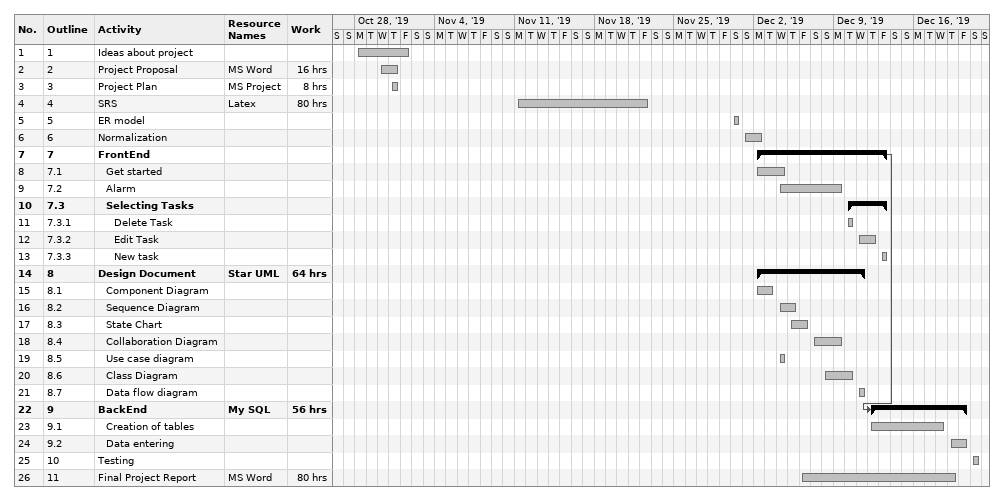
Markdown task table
| ID | WBS | Task | Start | Finish | Predecessors | Resources | Work (h) |
|---|---|---|---|---|---|---|---|
| 1 | 1 | Ideas about project | 2019-10-28 | 2019-11-01 |  |  |  |
| 2 | 2 | Project Proposal | 2019-10-30 | 2019-10-31 |  | MS Word | 16 |
| 3 | 3 | Project Plan | 2019-10-31 | 2019-10-31 |  | MS Project | 8 |
| 4 | 4 | SRS | 2019-11-11 | 2019-11-22 |  | Latex | 80 |
| 5 | 5 | ER model | 2019-11-30 | 2019-11-30 |  |  |  |
| 6 | 6 | Normalization | 2019-12-01 | 2019-12-02 |  |  |  |
| 7 | 7 | **FrontEnd** | 2019-12-02 | 2019-12-13 |  |  |  |
| 8 | 7.1 | Get started | 2019-12-02 | 2019-12-04 |  |  |  |
| 9 | 7.2 | Alarm | 2019-12-04 | 2019-12-09 |  |  |  |
| 10 | 7.3 | **Selecting Tasks** | 2019-12-10 | 2019-12-13 |  |  |  |
| 11 | 7.3.1 | Delete Task | 2019-12-10 | 2019-12-10 |  |  |  |
| 12 | 7.3.2 | Edit Task | 2019-12-11 | 2019-12-12 |  |  |  |
| 13 | 7.3.3 | New task | 2019-12-13 | 2019-12-13 |  |  |  |
| 14 | 8 | **Design Document** | 2019-12-02 | 2019-12-11 |  | Star UML | 64 |
| 15 | 8.1 | Component Diagram | 2019-12-02 | 2019-12-03 |  |  |  |
| 16 | 8.2 | Sequence Diagram | 2019-12-04 | 2019-12-05 |  |  |  |
| 17 | 8.3 | State Chart | 2019-12-05 | 2019-12-06 |  |  |  |
| 18 | 8.4 | Collaboration Diagram | 2019-12-07 | 2019-12-09 |  |  |  |
| 19 | 8.5 | Use case diagram | 2019-12-04 | 2019-12-04 |  |  |  |
| 20 | 8.6 | Class Diagram | 2019-12-08 | 2019-12-10 |  |  |  |
| 21 | 8.7 | Data flow diagram | 2019-12-11 | 2019-12-11 |  |  |  |
| 22 | 9 | **BackEnd** | 2019-12-12 | 2019-12-20 | 7 | My SQL | 56 |
| 23 | 9.1 | Creation of tables | 2019-12-12 | 2019-12-18 |  |  |  |
| 24 | 9.2 | Data entering | 2019-12-19 | 2019-12-20 |  |  |  |
| 25 | 10 | Testing | 2019-12-21 | 2019-12-21 |  |  |  |
| 26 | 11 | Final Project Report | 2019-12-06 | 2019-12-19 |  | MS Word | 80 |
